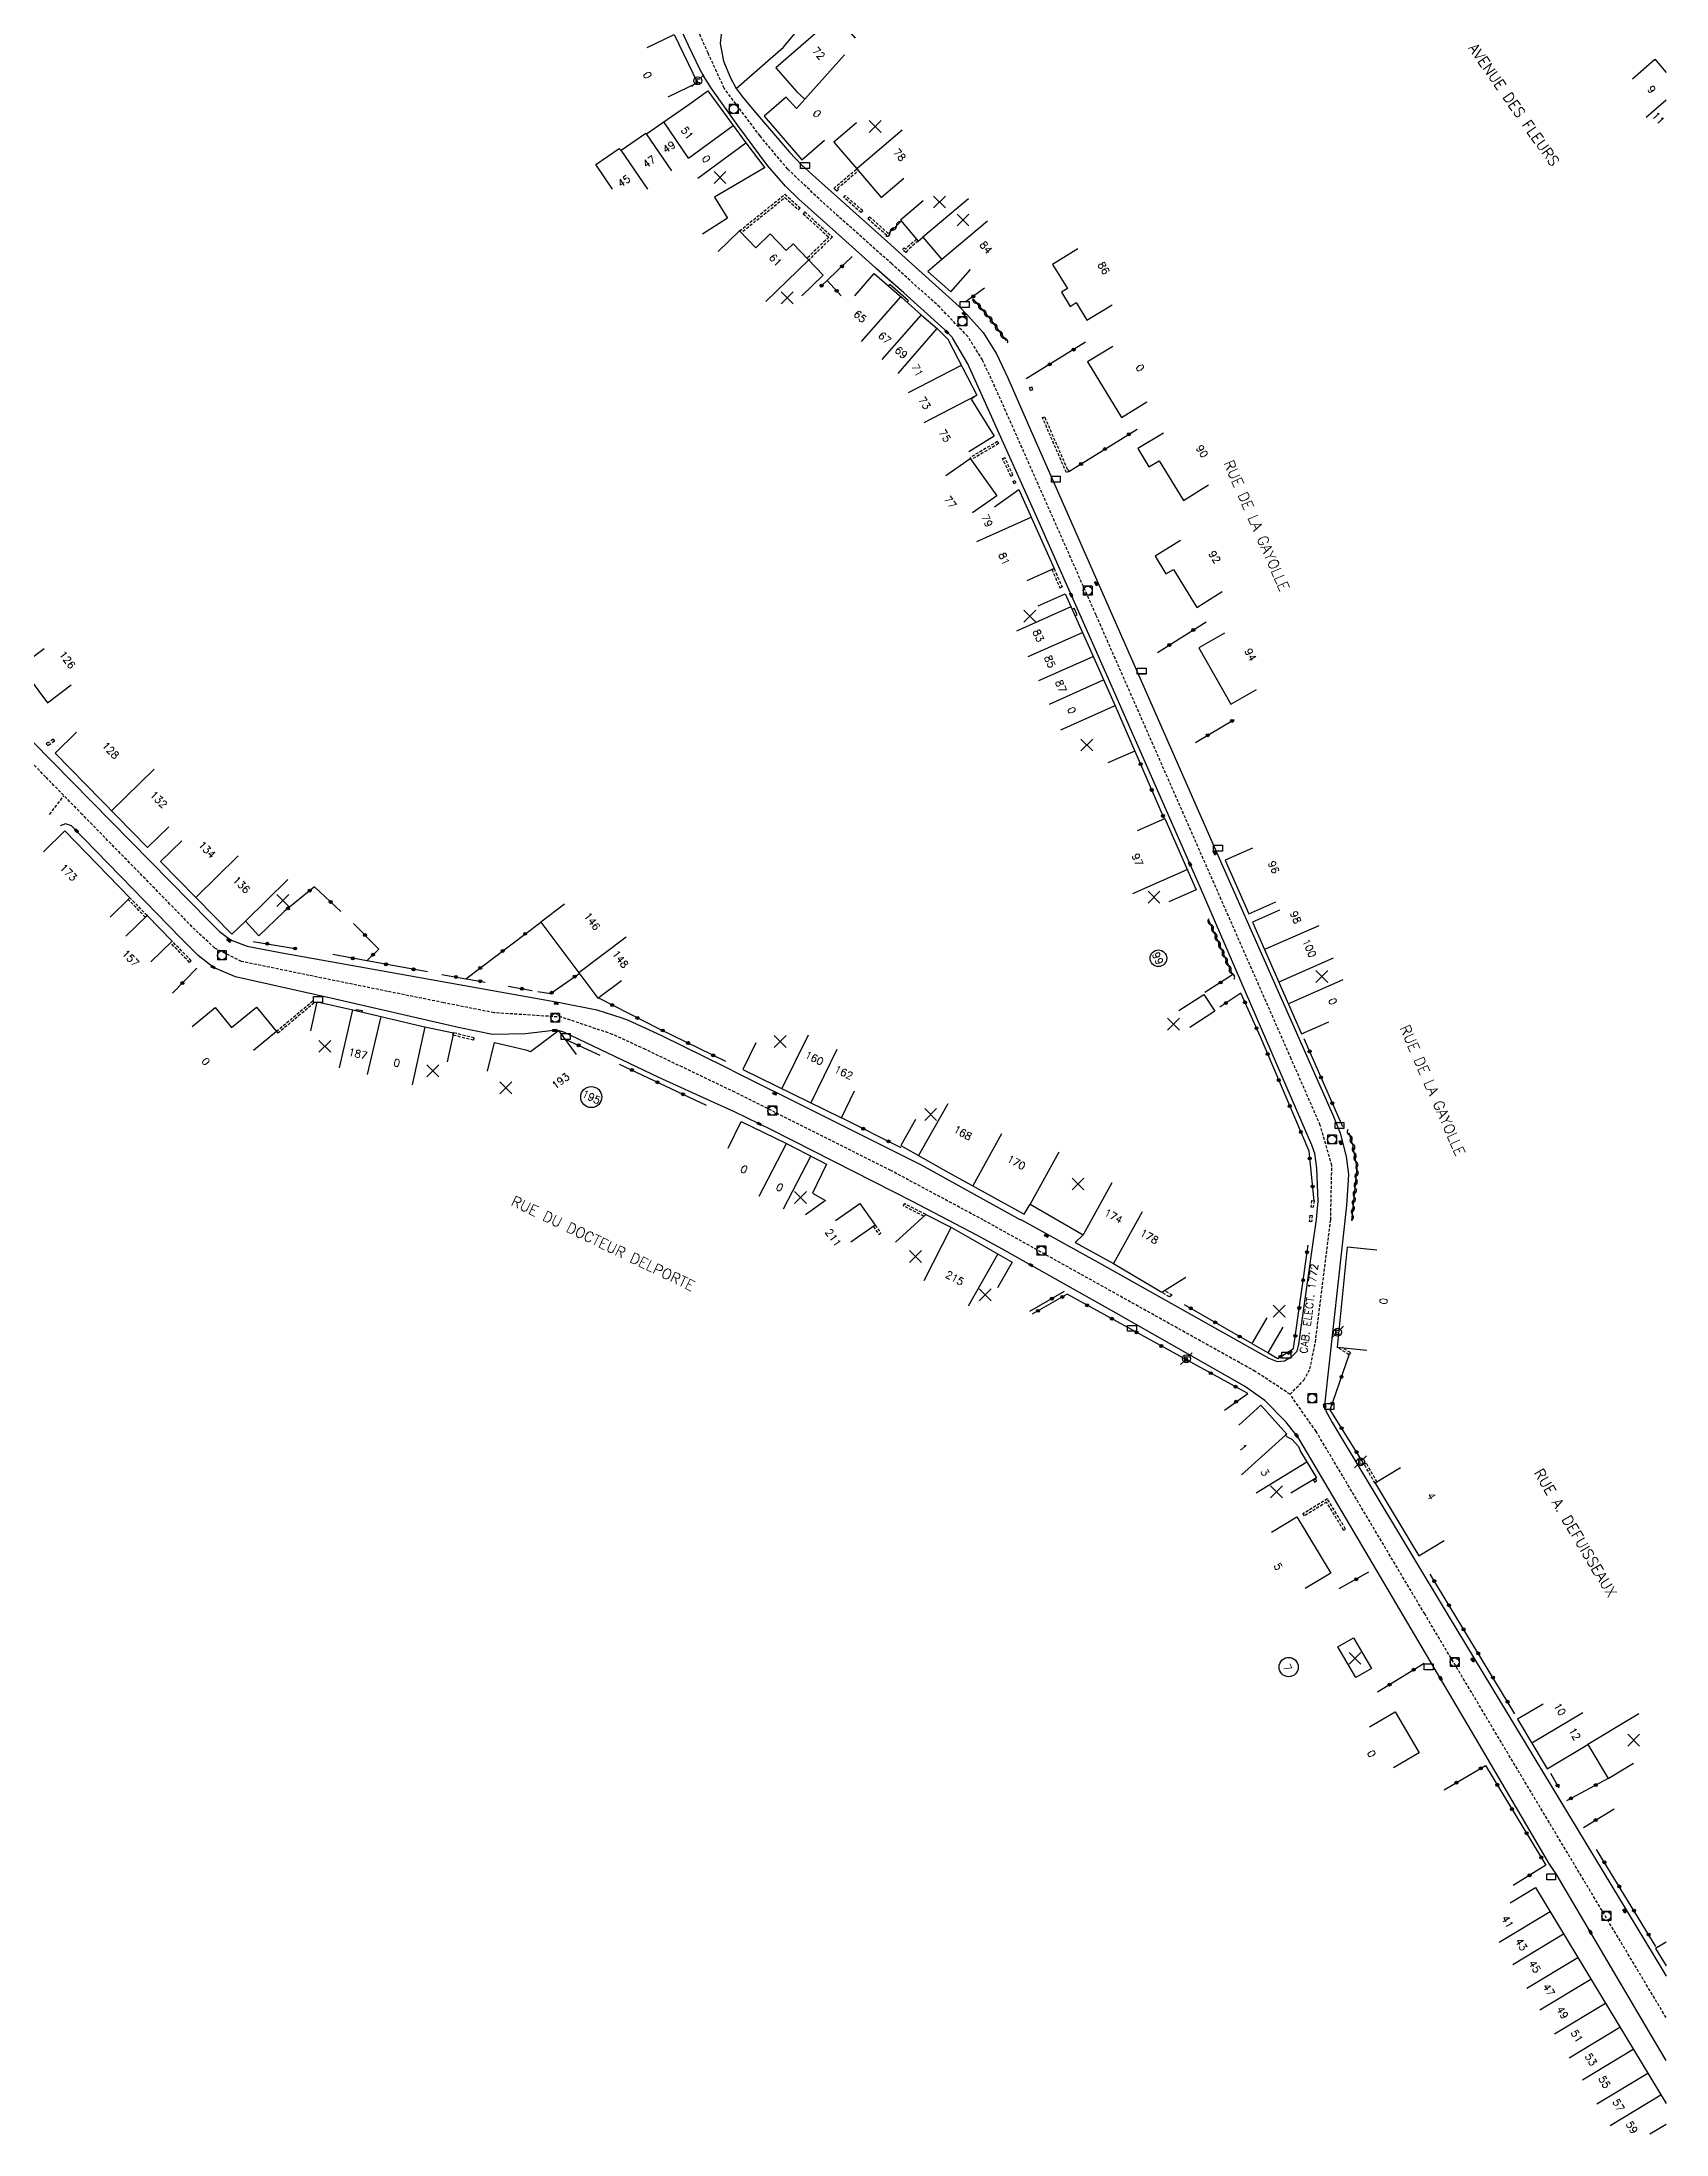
# Model space of a CAD drawing. Header units: millimetres. Extents: x 108000 to 119599, y 120002 to 124063.
# Drawn here: x 108726.7 to 109000, y 120003.1 to 120355.2 of the extents above; entities that cross this region are included whole.
import ezdxf
from ezdxf.enums import TextEntityAlignment as Align

# ---------------------------------------------------------------- set-up
doc = ezdxf.new("R2010")
doc.units = ezdxf.units.MM
doc.linetypes.add('DASHED', pattern=[0.75, 0.5, -0.25])
doc.layers.get('0').update_dxf_attribs({"linetype": 'CONTINUOUS'})
for name, color, linetype in [('W0001', 6, 'DASHED'), ('W0008', 7, 'CONTINUOUS'), ('W0100', 7, 'CONTINUOUS'), ('W0105', 7, 'CONTINUOUS'), ('W0112', 1, 'DASHED'), ('W0310', 3, 'CONTINUOUS'), ('W0322', 7, 'CONTINUOUS'), ('W0400', 7, 'CONTINUOUS'), ('W0420', 7, 'CONTINUOUS'), ('W0471', 7, 'CONTINUOUS'), ('W0984', 7, 'CONTINUOUS'), ('W0989', 7, 'CONTINUOUS'), ('W0991', 7, 'CONTINUOUS'), ('W1102', 7, 'CONTINUOUS'), ('W1471', 7, 'CONTINUOUS')]:
    doc.layers.add(name, color=color, linetype=linetype)
doc.styles.get("Standard").update_dxf_attribs({"font": 'romans.shx', "width": 0.85})

# ---------------------------------------------------------------- blocks, each defined once
blk = doc.blocks.new('T400')
for p, q in [((-0.15, 0.3), (0.15, 0.3)), ((-0.15, -0.25), (-0.15, 0.3)), ((-0.15, 0.15), (0.15, 0.15)), ((-0.15, 0), (0.15, 0)), ((0.15, 0.3), (0.15, -0.25)), ((-0.15, -0.15), (0.15, -0.15)), ((-0.15, -0.25), (-0.15, -0.3)), ((-0.15, -0.3), (0.15, -0.3)), ((0.15, -0.3), (0.15, -0.25))]:
    blk.add_line(p, q)
blk = doc.blocks.new('T1471')
at = {"color": 0, "linetype": 'Continuous', "flags": 128}
blk.add_lwpolyline([(-0.75, -0.5), (-0.75, 0.5), (0.75, 0.5), (0.75, -0.5), (-0.75, -0.5)], dxfattribs=at)
blk = doc.blocks.new('T420')
for p, q in [((0.75, 0.75), (-0.75, 0.75)), ((-0.75, 0.75), (-0.75, -0.75)), ((0.75, 0.75), (0.75, -0.75)), ((0.75, -0.75), (-0.75, -0.75))]:
    blk.add_line(p, q)
blk.add_ellipse((0, 0), major_axis=(-0.53, 0.53), ratio=1, start_param=3.926991, end_param=10.210176)
blk = doc.blocks.new('T471')
for p, q in [((-0.333334, 0.333334), (-0.333334, -0.333334)), ((-0.333334, 0.333334), (0.333334, 0.333334)), ((-0.333334, 0), (0, 0)), ((0.500001, 0.500001), (1.000002, 1.000002)), ((-0.500001, -0.500001), (-1.000002, -1.000002)), ((-0.333334, -0.333334), (0.333334, -0.333334))]:
    blk.add_line(p, q)
blk.add_ellipse((0, 0), major_axis=(0.471405, 0.471405), ratio=1, start_param=5.4977871438, end_param=11.780972451)
blk = doc.blocks.new('t322o')
at = {"color": 0, "linetype": 'Continuous'}
for radius in [0.25, 0.15]:
    blk.add_circle((0, 0), radius, dxfattribs=at)
blk = doc.blocks.new('t991o')
at = {"color": 0, "linetype": 'Continuous'}
for p, q in [((-1, 1), (1, -1)), ((-1, -1), (1, 1))]:
    blk.add_line(p, q, dxfattribs=at)
blk = doc.blocks.new('t310o')
at = {"color": 0, "linetype": 'Continuous'}
for centre, start, end in [((-0.5, 0.38), 216.8699, 323.1304), ((0.5, -0.37), 36.8699, 143.1303)]:
    blk.add_arc(centre, 0.625, start, end, dxfattribs=at)

msp = doc.modelspace()

# ---------------------------------------------------------------- linework, layer by layer
at = {"layer": 'W0001'}
msp.add_line((108727.98, 120225.2), (108730.4, 120228.37), dxfattribs=at)
for points in [[(108936.72, 120127.62), (108939.04, 120130.01), (108940.07, 120131.88), (108940.97, 120136.39), (108943.55, 120156.97), (108943.75, 120166.14), (108941.8, 120172.89), (108936.91, 120184.09), (108904.08, 120258.77), (108887.38, 120296.47), (108884.96, 120301.72), (108882.5, 120305.63), (108877.78, 120310.58), (108869.69, 120317.87), (108858, 120328.31), (108852.18, 120333.84), (108847.53, 120339.4), (108841.5, 120347.44), (108838.8, 120353.32), (108833.04, 120366.21), (108828.85, 120374.65), (108826.78, 120378.24)], [(109000, 120022.71), (108976.5, 120061.95), (108959.37, 120090.66), (108941.1, 120121.38), (108936.72, 120127.62), (108930.86, 120131.48), (108885.1, 120156.96), (108869.54, 120165.29), (108843.31, 120178.46), (108828.24, 120185.66), (108822.73, 120188.2), (108814.16, 120191.09), (108802.77, 120191.84), (108794.3, 120193.52), (108784.83, 120195.44), (108771.66, 120198.12), (108760.27, 120200.47), (108755.74, 120202.75), (108752.49, 120205.78), (108733.49, 120225.21), (108727.32, 120231.54), (108684.42, 120275.43)]]:
    msp.add_lwpolyline(points, dxfattribs=at)
at = {"layer": 'W0008'}
for points in [[(108843.53, 120347.4), (108851.48, 120354.37), (108853.39, 120356.67), (108854.43, 120360.46), (108853.35, 120364.47), (108850.87, 120367.59), (108845.8, 120363.45), (108845.17, 120364.24)], [(108721.87, 120240.79), (108754.83, 120207.23), (108756.57, 120205.51), (108758.14, 120204.35), (108758.69, 120204.01), (108761.25, 120203.03), (108766.81, 120201.96), (108813.82, 120193.59), (108820.06, 120192.32), (108824.26, 120191.01), (108825.34, 120190.58), (108830.93, 120188.03), (108841.54, 120182.79), (108844.19, 120181.43), (108854.78, 120176.19), (108874.63, 120166.27), (108891.38, 120156.98), (108891.41, 120157.04), (108905.01, 120149.5), (108933.12, 120133.71), (108934.57, 120133.12), (108935.79, 120133.24), (108937.04, 120133.96), (108937.89, 120134.9), (108938.2, 120136.06), (108940.43, 120152), (108941.17, 120157.05), (108941.43, 120160.12), (108941.22, 120165.66), (108940.87, 120168.14), (108940.4, 120169.58), (108921.63, 120212.84), (108906.38, 120247.52), (108893.8, 120275.86), (108882.51, 120301.07), (108879.93, 120305.45), (108879.87, 120305.52), (108878.55, 120306.83), (108871.7, 120312.99), (108867.08, 120317.1), (108869.71, 120314.77), (108860.26, 120323.19), (108854.04, 120328.77), (108851.82, 120330.98), (108848.76, 120334.44), (108843.77, 120341.14), (108839.35, 120347.4), (108837.99, 120349.53), (108837.45, 120350.56), (108835.5, 120354.64), (108830.54, 120365.37)], [(108841.17, 120357.98), (108840.82, 120354.96), (108841.39, 120352.02), (108842.55, 120349.18), (108843.52, 120347.39), (108844.75, 120345.74), (108847.08, 120342.96), (108852.47, 120336.67), (108854.59, 120334.49), (108856.87, 120332.41), (108869.49, 120321.16), (108871.4, 120319.41), (108881.06, 120310.7), (108882.46, 120309.27), (108885.05, 120306.31), (108887.34, 120302.73), (108889.21, 120298.69), (108892.69, 120290.74), (108910.64, 120250), (108925.17, 120216.93), (108943.84, 120174.79), (108944, 120174.38), (108945.12, 120171.58), (108946.16, 120167.67), (108946.56, 120164.59), (108946.21, 120159.4), (108942.58, 120126.28), (108942.52, 120125.8), (108942.76, 120124.83), (108943.82, 120122.89), (108963.3, 120090.4), (108999.44, 120030.63), (109000, 120029.7)], [(109000, 120015.52), (108996.43, 120021.56), (108981.48, 120046.93), (108980.36, 120048.55), (108968.55, 120068.76), (108947.49, 120104.4), (108938.17, 120120.21), (108937.71, 120120.86), (108936.07, 120122.93), (108932.48, 120126.56), (108929.03, 120129.01), (108907.47, 120141.26), (108888.23, 120152.13), (108884.02, 120154.4), (108873.2, 120160.08), (108863.35, 120165.05), (108849.45, 120172.12), (108843.23, 120175.16), (108839.23, 120176.97), (108830.5, 120180.96), (108814.5, 120188.58), (108813.55, 120188.87), (108812.8, 120188.86), (108808.07, 120188.31), (108802.53, 120188.15), (108797, 120189.31), (108776.01, 120194.12), (108759.29, 120197.9), (108755.86, 120199.32), (108755.32, 120199.62), (108752.96, 120201.5), (108750.15, 120204.33), (108731.68, 120223.3), (108730.65, 120223.61), (108729.75, 120223.28)]]:
    msp.add_lwpolyline(points, dxfattribs=at)
at = {"layer": 'W0100'}
msp.add_line((109000, 120004.75), (108997.27, 120003.1), dxfattribs=at)
for points in [[(108828.55, 120354.31), (108833.06, 120356.48), (108836.98, 120348.34), (108832.04, 120345.92)], [(108863.59, 120355.87), (108860.31, 120359.64), (108850.18, 120350.85), (108853.72, 120346.84), (108855.08, 120345.62), (108853.69, 120344), (108851.9, 120345.95), (108848.22, 120342.71), (108854.59, 120335.41), (108858.36, 120338.7)], [(108822.72, 120330.47), (108819.9, 120334.6), (108823.84, 120337.29), (108823.99, 120337.11), (108824.16, 120337.03), (108828.32, 120339.88), (108828.43, 120339.78), (108831.19, 120341.68), (108835.54, 120344.68), (108838.74, 120346.99), (108843.01, 120341.18), (108845.16, 120338.24), (108848.32, 120334.03), (108848.3, 120334.04), (108839.84, 120329.11), (108842.06, 120325.55), (108837.82, 120322.9)], [(108863.75, 120341.63), (108859.95, 120338.38), (108863.82, 120333.85), (108867.91, 120329.05), (108871.72, 120332.29)], [(108875, 120328.46), (108871.17, 120325.25), (108874.13, 120321.72), (108874.95, 120322.4), (108878.1, 120318.63), (108875.75, 120316.61), (108879.62, 120313.19), (108882.93, 120316.94)], [(108840.49, 120319.95), (108844.09, 120323.42), (108846.82, 120320.59), (108849.24, 120322.93), (108851.95, 120320.13), (108853.08, 120321.23), (108858.15, 120315.98), (108854.55, 120312.51)], [(108901.03, 120320.4), (108896.77, 120317.79), (108899.26, 120313.72), (108898.23, 120313.09), (108899.69, 120310.72), (108900.71, 120311.35), (108902.52, 120308.39), (108906.79, 120311)], [(108863.46, 120312.48), (108866.76, 120316.24), (108871.37, 120312.2), (108874.7, 120309.27), (108877.34, 120306.99), (108879.29, 120305.03), (108879.27, 120305), (108884.02, 120295.77), (108883.05, 120295.12), (108886.92, 120288.86), (108882.67, 120286.23)], [(108906.91, 120303.99), (108902.65, 120301.37), (108908.38, 120292.03), (108912.64, 120294.64)], [(108915.4, 120289.38), (108911.11, 120286.8), (108912.98, 120283.7), (108914.68, 120284.72), (108918.79, 120278.06), (108923.02, 120280.71)], [(108878.82, 120282.26), (108882.9, 120285.14), (108887.35, 120278.83), (108883.27, 120275.95)], [(108886.98, 120277), (108891.07, 120279.88), (108897, 120266.6), (108892.43, 120264.56)], [(108918.27, 120271.3), (108914.01, 120268.68), (108915.84, 120265.7), (108917.08, 120266.46), (108921.02, 120260.07), (108925.27, 120262.71)], [(108894.33, 120260.31), (108898.9, 120262.34), (108903.69, 120251.58), (108907.29, 120243.52), (108910.62, 120235.86), (108906.03, 120233.88)], [(108925.7, 120255.74), (108921.36, 120253.26), (108926.75, 120243.8), (108931.09, 120246.27)], [(108727.06, 120253.1), (108723.07, 120250.09), (108727.65, 120244.02), (108731.64, 120247.03)], [(108732.49, 120239.04), (108728.91, 120235.54), (108744.46, 120219.63), (108748.03, 120223.12)], [(108726.95, 120218.94), (108730.53, 120222.43), (108741.51, 120211.19), (108738.16, 120207.93)], [(108911.06, 120222.49), (108915.64, 120224.51), (108920.92, 120212.54), (108916.34, 120210.52)], [(108750.21, 120220.77), (108746.65, 120217.27), (108758.66, 120205.05), (108758.66, 120205.05), (108760.95, 120207.24), (108763.19, 120204.78), (108767.43, 120208.87)], [(108930.37, 120219.52), (108925.79, 120217.51), (108929.76, 120208.51), (108934.33, 120210.53)], [(108814.63, 120210.09), (108810.63, 120207.1), (108820.24, 120194.28), (108824.24, 120197.28)], [(108934.96, 120209.08), (108930.39, 120207.06), (108938.65, 120188.29), (108943.23, 120190.3)], [(108740.81, 120204.71), (108744.38, 120208.2), (108748.6, 120203.89), (108745.02, 120200.4)], [(108918.01, 120192.2), (108922.2, 120194.93), (108924.06, 120192.08), (108919.87, 120189.35)], [(108751.98, 120189.55), (108755.83, 120192.73), (108758.62, 120189.36), (108762.78, 120192.8), (108766.17, 120188.68), (108762.3, 120185.51)], [(108771.93, 120188.77), (108773.03, 120193.65), (108779, 120192.31), (108790.87, 120189.55), (108795.95, 120188.46), (108794.9, 120183.57)], [(108801.69, 120181.99), (108802.86, 120186.85), (108804.32, 120186.5), (108808.12, 120185.59), (108808.9, 120185.32), (108813.62, 120188.84), (108816.61, 120184.83)], [(108846.85, 120186.77), (108844.66, 120182.28), (108861.21, 120174.18), (108863.4, 120178.67)], [(108842.19, 120169.04), (108844.37, 120173.54), (108852, 120169.83), (108858.74, 120166.34), (108856.33, 120161.5), (108858.57, 120160.26), (108855.18, 120157.83)], [(108873.69, 120173.86), (108871.22, 120169.51), (108878.71, 120165.25), (108891.95, 120157.93), (108892.97, 120159.61), (108901.88, 120154.45), (108900.56, 120153.18), (108906.98, 120149.61), (108915.13, 120144.81), (108919.17, 120147.35)], [(108860.25, 120156.88), (108864.35, 120159.75), (108866.92, 120156.09), (108862.83, 120153.22)], [(108870.33, 120153.24), (108875.41, 120157.88), (108875.41, 120157.87), (108879.72, 120155.67), (108889.93, 120149.87), (108887.47, 120145.52)], [(108951.3, 120151.87), (108946.33, 120152.37), (108944.63, 120135.55), (108949.61, 120135.05)], [(108932.78, 120140.5), (108930.29, 120136.16), (108933.04, 120134.59), (108935.53, 120138.92)], [(108936.41, 120134.32), (108936.27, 120134.58), (108936.9, 120134.99), (108937.03, 120134.73), (108936.41, 120134.32)], [(108928.1, 120122.44), (108931.82, 120125.78), (108936.18, 120120.93), (108935.96, 120120.73), (108936.25, 120120.47), (108937.01, 120120.08), (108938.13, 120118.81), (108938.49, 120117.99), (108941.15, 120113.59), (108936.87, 120111.01)], [(108955.3, 120115.23), (108951.01, 120112.65), (108958.36, 120100.44), (108962.65, 120103.02)], [(108933.57, 120104.44), (108937.86, 120107.01), (108943.55, 120097.5), (108939.26, 120094.93)], [(108947.79, 120079.97), (108944.77, 120085.13), (108947.39, 120086.64), (108950.41, 120081.48), (108947.79, 120079.97)], [(108979.28, 120075.49), (108974.99, 120072.93), (108979.98, 120064.58), (108986.83, 120068.68), (108990.24, 120062.97), (108994.53, 120065.54)], [(108950.09, 120071.63), (108954.4, 120074.17), (108958.46, 120067.27), (108954.15, 120064.74)], [(108973.74, 120042.04), (108978.01, 120044.63), (109000, 120008.25)], [(109000, 120035.42), (108998.23, 120034.34), (109000, 120031.43)]]:
    msp.add_lwpolyline(points, dxfattribs=at)
at = {"layer": 'W0100', "flags": 128}
msp.add_lwpolyline([(108994.32, 120349.03), (108998.09, 120352.31), (109000, 120350.11)], dxfattribs=at)
at = {"layer": 'W0105'}
for p, q in [((108869.15, 120314.14), (108869.38, 120314.41)), ((108872.26, 120311.41), (108872.5, 120311.68)), ((108900.04, 120259.78), (108900.41, 120259.93)), ((108900.53, 120258.68), (108900.88, 120258.83)), ((108779.54, 120192.19), (108779.58, 120192.41)), ((108780.6, 120191.94), (108780.65, 120192.19))]:
    msp.add_line(p, q, dxfattribs=at)
for points in [[(108872.5, 120311.68), (108869.38, 120314.41)], [(108900.88, 120258.83), (108900.41, 120259.93)], [(108779.58, 120192.41), (108780.65, 120192.19)]]:
    msp.add_lwpolyline(points, dxfattribs=at)
at = {"layer": 'W0112'}
for p, q in [((108860.45, 120330.11), (108860.72, 120330.41)), ((108861.58, 120329.11), (108861.84, 120329.41)), ((108854.01, 120327), (108854.27, 120327.3)), ((108855.05, 120326.62), (108854.79, 120326.32)), ((108864.53, 120326.5), (108864.8, 120326.8)), ((108865.66, 120325.52), (108865.93, 120325.82)), ((108869.37, 120322.77), (108869.1, 120322.47)), ((108871.49, 120320.29), (108871.76, 120320.59)), ((108892.87, 120297.02), (108893.24, 120297.17)), ((108893.06, 120296.57), (108893.42, 120296.73)), ((108895.06, 120292), (108895.43, 120292.16)), ((108887.48, 120287.98), (108887.68, 120287.63)), ((108882.87, 120285.28), (108883.08, 120284.93)), ((108888.34, 120285.13), (108888.71, 120285.3)), ((108889.72, 120282.12), (108890.08, 120282.29)), ((108899.33, 120283.3), (108899.5, 120282.94)), ((108890.07, 120281.25), (108890.43, 120281.42)), ((108890.24, 120280.9), (108890.6, 120281.07)), ((108896.63, 120266.44), (108897, 120266.6)), ((108897.99, 120263.35), (108898.35, 120263.51)), ((108727.4, 120237.12), (108727.69, 120237.4)), ((108728.59, 120237.88), (108728.82, 120237.56)), ((108741.22, 120210.91), (108741.51, 120211.19)), ((108744.09, 120207.93), (108744.38, 120208.2)), ((108748.31, 120203.61), (108748.6, 120203.89)), ((108751.52, 120200.32), (108751.81, 120200.6)), ((108772.52, 120193.51), (108766.41, 120188.4)), ((108766.17, 120188.68), (108766.41, 120188.4)), ((108795.85, 120188.07), (108795.95, 120188.46)), ((108799.34, 120187.22), (108799.43, 120187.61)), ((108871.65, 120159.36), (108871.84, 120159.71)), ((108875.09, 120157.58), (108871.65, 120159.36)), ((108940.22, 120159.18), (108940.62, 120159.13)), ((108940.35, 120160.26), (108940.75, 120160.21)), ((108866.59, 120155.87), (108867.51, 120154.54)), ((108866.92, 120156.09), (108867.84, 120154.77)), ((108940.32, 120156.67), (108939.92, 120156.72)), ((108940.05, 120157.79), (108940.45, 120157.74)), ((108867.51, 120154.54), (108867.84, 120154.77)), ((108916.89, 120144.28), (108915.61, 120145.07)), ((108946.87, 120134.63), (108945.53, 120135.46)), ((108946.87, 120134.63), (108946.65, 120134.29)), ((108940.64, 120113.19), (108940.99, 120113.39)), ((108949.18, 120115.89), (108949.52, 120116.09)), ((108951.35, 120112.86), (108949.52, 120116.09)), ((108940.84, 120112.85), (108941.18, 120113.05)), ((108938.87, 120107.48), (108939.08, 120107.14)), ((108945.72, 120104.74), (108946.06, 120104.95))]:
    msp.add_line(p, q, dxfattribs=at)
for points in [[(108860.45, 120330.11), (108859.93, 120330.58), (108863.81, 120333.87)], [(108860.72, 120330.41), (108860.54, 120330.57), (108864.07, 120333.57)], [(108844.09, 120323.43), (108851.72, 120329.59), (108854.27, 120327.3)], [(108844.65, 120323.37), (108851.71, 120329.06), (108854.01, 120327)], [(108864.53, 120326.5), (108861.58, 120329.11)], [(108864.8, 120326.8), (108861.84, 120329.41)], [(108854.79, 120326.32), (108859.11, 120322.4), (108855.43, 120318.8)], [(108855.05, 120326.62), (108859.7, 120322.41), (108855.71, 120318.51)], [(108865.66, 120325.52), (108869.1, 120322.47)], [(108865.93, 120325.82), (108869.37, 120322.77)], [(108874.13, 120321.72), (108872.27, 120320.1), (108872.04, 120319.8), (108871.49, 120320.29)], [(108873.87, 120322.02), (108871.99, 120320.38), (108871.76, 120320.59)], [(108893.06, 120296.57), (108892.87, 120297.02)], [(108893.42, 120296.73), (108893.24, 120297.17)], [(108899.5, 120282.94), (108899.07, 120282.74), (108895.06, 120292)], [(108899.33, 120283.3), (108899.28, 120283.28), (108895.43, 120292.16)], [(108887.48, 120287.98), (108882.87, 120285.28)], [(108887.68, 120287.63), (108883.08, 120284.93)], [(108889.72, 120282.12), (108888.34, 120285.13)], [(108890.08, 120282.29), (108888.71, 120285.3)], [(108890.07, 120281.25), (108890.24, 120280.9)], [(108890.43, 120281.42), (108890.6, 120281.07)], [(108896.63, 120266.44), (108897.99, 120263.35)], [(108897, 120266.6), (108898.35, 120263.51)], [(108728.82, 120237.56), (108727.75, 120236.76), (108727.4, 120237.12)], [(108728.59, 120237.88), (108727.79, 120237.29), (108727.69, 120237.4)], [(108744.09, 120207.93), (108741.22, 120210.91)], [(108744.38, 120208.2), (108741.51, 120211.19)], [(108751.52, 120200.32), (108748.31, 120203.61)], [(108751.81, 120200.6), (108748.6, 120203.89)], [(108772.52, 120193.51), (108772.28, 120193.79), (108766.17, 120188.68)], [(108799.34, 120187.22), (108795.85, 120188.07)], [(108799.43, 120187.61), (108795.95, 120188.46)], [(108875.41, 120157.87), (108871.84, 120159.71)], [(108940.35, 120160.26), (108940.22, 120159.18)], [(108940.75, 120160.21), (108940.62, 120159.13)], [(108940.05, 120157.79), (108939.92, 120156.72)], [(108940.45, 120157.74), (108940.32, 120156.67)], [(108916.89, 120144.28), (108916.42, 120144.01), (108915.14, 120144.8)], [(108946.65, 120134.29), (108944.63, 120135.55)], [(108940.64, 120113.19), (108940.84, 120112.85)], [(108940.99, 120113.39), (108941.18, 120113.05)], [(108951.01, 120112.65), (108949.18, 120115.89)], [(108946.06, 120104.95), (108942.99, 120110.03), (108938.87, 120107.48)], [(108945.72, 120104.74), (108942.86, 120109.48), (108939.08, 120107.14)]]:
    msp.add_lwpolyline(points, dxfattribs=at)
at = {"layer": 'W0310'}
for p, q in [((108871.19, 120324.96), (108869.14, 120322.97)), ((108922.96, 120207.61), (108927.01, 120198.23))]:
    msp.add_line(p, q, dxfattribs=at)
for points in [[(108883.32, 120312.02), (108886.21, 120308.68), (108888.92, 120304.94)], [(108947.09, 120156.9), (108948.02, 120165.62), (108947.28, 120169.6), (108946.65, 120171.56)]]:
    msp.add_lwpolyline(points, dxfattribs=at)
at = {"layer": 'W0322'}
for p, q in [((108863.06, 120319.1), (108857.74, 120314.08)), ((108858.81, 120315.07), (108861.19, 120312.52)), ((108885.32, 120313.81), (108882.02, 120311.41)), ((108902.32, 120304.7), (108892.33, 120298.52)), ((108899.5, 120282.94), (108911, 120290.07)), ((108914.4, 120252.47), (108922.62, 120257.62)), ((108920.82, 120237.33), (108927.33, 120241.18)), ((108910.62, 120235.86), (108915.55, 120224.49)), ((108762.25, 120203.84), (108769.33, 120202.64)), ((108781.34, 120200.57), (108775.64, 120201.62)), ((108748.67, 120195.13), (108752.78, 120199.35)), ((108927.01, 120198.23), (108922.4, 120195.23)), ((108798.11, 120197.54), (108801.26, 120197)), ((108805.16, 120196.31), (108809.17, 120195.58)), ((108814.84, 120187.35), (108820.6, 120184.72)), ((108939.06, 120187.49), (108945.52, 120172.71)), ((108823.83, 120183.2), (108838.48, 120176.26)), ((108871.27, 120169.11), (108861.21, 120174.18)), ((108898.7, 120144.9), (108892.9, 120141.57)), ((108930.29, 120136.16), (108918.96, 120142.7)), ((108949.92, 120097.66), (108944.95, 120094.86)), ((108974.54, 120073.85), (108960.27, 120097.37)), ((108951.44, 120077.53), (108959.29, 120082.36)), ((108980.54, 120063.84), (108981.96, 120061.37)), ((108990.24, 120062.97), (108983.23, 120059.21)), ((108986.09, 120054.74), (108991.26, 120057.84)), ((108998.29, 120034.66), (108988.3, 120051.02))]:
    msp.add_line(p, q, dxfattribs=at)
for points in [[(108776.99, 120208.86), (108772.56, 120213.05), (108767.43, 120208.87)], [(108791.58, 120198.72), (108781.34, 120200.57), (108783.41, 120202.55), (108779.1, 120206.85)], [(108794, 120198.3), (108798.03, 120197.55), (108810.63, 120207.1)], [(108810.16, 120195.41), (108812.27, 120195.07), (108817.02, 120198.38)], [(108841.8, 120183.61), (108830.64, 120189.09), (108820.39, 120194.27)], [(108940.75, 120160.21), (108939.91, 120168.53), (108931.72, 120187.77), (108928.45, 120195.14), (108924.89, 120192.78)], [(108933.04, 120134.59), (108934.64, 120133.66), (108937.3, 120135.34), (108939.74, 120152.7)], [(108925.71, 120124.97), (108929.59, 120127.77), (108899.2, 120144.46), (108893.32, 120141.12)], [(108949.18, 120115.89), (108943.46, 120125), (108946.65, 120134.29)], [(108962.67, 120061.04), (108969.62, 120065.13), (108979.76, 120048.38), (108974.24, 120044.94)]]:
    msp.add_lwpolyline(points, dxfattribs=at)
at = {"layer": 'W1102'}
for p, q in [((108861.74, 120353.08), (108855.08, 120345.62)), ((109000, 120345.45), (108996.62, 120342.5)), ((108832.7, 120333.53), (108828.43, 120339.78)), ((108835.52, 120335.69), (108831.32, 120341.77)), ((108835.52, 120335.69), (108843.01, 120341.18)), ((108871.42, 120340.36), (108863.82, 120333.85)), ((108828.67, 120330.46), (108824.16, 120337.03)), ((108837.09, 120332.33), (108845.16, 120338.24)), ((108882.62, 120328.82), (108874.95, 120322.4)), ((108885.78, 120325.04), (108878.1, 120318.63)), ((108848.51, 120311.56), (108855.71, 120318.51)), ((108864.62, 120304.82), (108871.21, 120312.33)), ((108868.08, 120301.77), (108874.68, 120309.28)), ((108870.78, 120299.44), (108877.32, 120307.01)), ((108872.53, 120296.24), (108881.43, 120300.81)), ((108875.13, 120291.19), (108884.02, 120295.77)), ((108884.01, 120271.16), (108893.14, 120275.23)), ((108890.72, 120256.13), (108899.86, 120260.19)), ((108892.65, 120251.79), (108901.79, 120255.85)), ((108894.45, 120247.74), (108903.58, 120251.81)), ((108896.21, 120243.79), (108905.34, 120247.88)), ((108898.16, 120239.44), (108907.29, 120243.53)), ((108745.56, 120232.81), (108738.4, 120225.83)), ((108759.71, 120218.24), (108752.58, 120211.24)), ((108910.27, 120211.91), (108919.42, 120215.95)), ((108768.08, 120214.24), (108760.95, 120207.24)), ((108941.57, 120206.49), (108932.41, 120202.46)), ((108825.02, 120204.56), (108817.02, 120198.57)), ((108943.97, 120201.03), (108934.82, 120197)), ((108945.58, 120197.37), (108936.43, 120193.34)), ((108776.75, 120182.57), (108779.01, 120192.31)), ((108781.49, 120181.47), (108783.75, 120191.21)), ((108789.06, 120179.71), (108791.17, 120189.49)), ((108855.61, 120188.05), (108851.22, 120179.07)), ((108860.45, 120185.68), (108856.06, 120176.7)), ((108879.14, 120176.51), (108874.19, 120167.82)), ((108847.41, 120160.95), (108852.01, 120169.83)), ((108888.17, 120171.45), (108883.33, 120162.69)), ((108851.5, 120158.83), (108856.1, 120167.71)), ((108897.81, 120168.36), (108892.97, 120159.61)), ((108906.72, 120163.2), (108901.88, 120154.45)), ((108875.15, 120146.77), (108879.7, 120155.68)), ((108911.83, 120158.35), (108906.98, 120149.61)), ((108882.61, 120142.53), (108887.55, 120151.22)), ((108928.53, 120114.04), (108935.96, 120120.73)), ((108931, 120111.06), (108939.56, 120116.23)), ((108985.98, 120074.02), (108977.4, 120068.89)), ((108995.41, 120073.82), (108986.83, 120068.68)), ((108971.9, 120035.41), (108980.46, 120040.58)), ((108974.18, 120031.64), (108982.74, 120036.81)), ((108976.57, 120027.68), (108985.13, 120032.85)), ((108978.77, 120024.04), (108987.33, 120029.21)), ((108981.23, 120019.98), (108989.78, 120025.15)), ((108983.67, 120015.93), (108992.23, 120021.1)), ((108985.91, 120012.23), (108994.47, 120017.4)), ((108988.34, 120008.21), (108996.9, 120013.38)), ((108990.56, 120004.54), (108999.12, 120009.71))]:
    msp.add_line(p, q, dxfattribs=at)
for centre, radius in [((108914.56, 120201), 1.4), ((108819.13, 120177.65), 1.77), ((108936.48, 120081.71), 1.62)]:
    msp.add_circle(centre, radius, dxfattribs=at)

# ---------------------------------------------------------------- block references
at = {"layer": 'W0310'}
for p, rotation in [((108870.47, 120324.27), 224.2221318962099), ((108869.4, 120323.22), 224.2221318962099), ((108883.97, 120311.26), 310.8320546281316), ((108884.95, 120310.13), 310.8320546281316), ((108885.93, 120308.99), 310.8320546281316), ((108886.84, 120307.8), 305.9661913835041), ((108887.72, 120306.59), 305.9661913835041), ((108888.6, 120305.37), 305.9661913835041), ((108923.36, 120206.7), 293.3332582908304), ((108923.95, 120205.32), 293.3332582908304), ((108924.54, 120203.94), 293.3332582908304), ((108925.14, 120202.56), 293.3332582908304), ((108925.73, 120201.19), 293.3332582908304), ((108926.33, 120199.81), 293.3332582908304), ((108926.92, 120198.43), 293.3332582908304), ((108946.77, 120171.21), 107.6937273204716), ((108947.22, 120169.78), 107.6937273204716), ((108947.52, 120168.31), 100.5969882920825), ((108947.8, 120166.83), 100.5969882920825), ((108948, 120165.35), 83.89142229214096), ((108947.68, 120162.37), 83.89142229214096), ((108947.84, 120163.86), 83.89142229214096), ((108947.36, 120159.39), 83.89142229214096), ((108947.52, 120160.88), 83.89142229214096), ((108947.2, 120157.9), 83.89142229214096)]:
    msp.add_blockref('t310o', p, dxfattribs=dict(at, rotation=rotation))
at = {"layer": 'W0322'}
for p, rotation in [((108861.33, 120317.47), 223.3282388246446), ((108857.88, 120314.21), 223.3282388246446), ((108860.43, 120313.34), 313.0602137621869), ((108883.4, 120312.41), 216.0139561255337), ((108900.3, 120303.45), 211.7372483690476), ((108896.26, 120300.95), 211.7372483690476), ((108909.59, 120289.2), 31.81920764880086), ((108905.55, 120286.7), 31.81920764880086), ((108901.52, 120284.19), 31.81920764880086), ((108916.41, 120253.73), 32.07424805658631), ((108920.44, 120256.25), 32.07424805658631), ((108926.96, 120240.96), 30.59728956771593), ((108922.87, 120238.54), 30.59728956771593), ((108911.56, 120233.68), 293.4538427352148), ((108913.45, 120229.33), 293.4538427352148), ((108915.34, 120224.97), 293.4538427352148), ((108771.76, 120212.4), 219.2058325082819), ((108768.08, 120209.4), 219.2058325082819), ((108775.26, 120210.49), 136.5488916720036), ((108781.04, 120204.92), 135.0998009104701), ((108808.01, 120205.12), 37.14321312551147), ((108764.6, 120203.45), 350.374904135243), ((108769.28, 120202.65), 350.374904135243), ((108779, 120201), 169.6209133672031), ((108782.4, 120201.59), 43.64284879687319), ((108804.23, 120202.25), 37.14321312551147), ((108784.57, 120199.99), 169.7537868315895), ((108789.24, 120199.14), 169.7537868315895), ((108796.34, 120197.87), 349.4353484402479), ((108800.44, 120199.38), 37.14321312551147), ((108816.36, 120197.92), 34.8622084458494), ((108750.33, 120196.83), 45.8048464394412), ((108800.45, 120197.14), 350.3137600353242), ((108807.5, 120195.88), 349.678687547167), ((108812.46, 120195.2), 34.8622084458494), ((108925.02, 120196.93), 213.1237498587937), ((108822.66, 120193.12), 153.2140895707234), ((108826.9, 120190.98), 153.2140895707234), ((108925.91, 120193.46), 213.5300087763732), ((108929.14, 120193.58), 113.9226397444635), ((108831.15, 120188.85), 153.8223805110564), ((108931.07, 120189.24), 113.9226397444635), ((108817, 120186.36), 335.4467222777598), ((108835.41, 120186.75), 153.8223805110564), ((108839.67, 120184.65), 153.8223805110564), ((108932.95, 120184.88), 113.0621709141835), ((108940.01, 120185.32), 293.6054689393008), ((108825.97, 120182.18), 334.6900430447211), ((108830.27, 120180.15), 334.6900430447211), ((108934.81, 120180.51), 113.0621709141835), ((108941.91, 120180.96), 293.6054689393008), ((108834.56, 120178.12), 334.6900430447211), ((108943.81, 120176.61), 293.6054689393008), ((108936.67, 120176.14), 113.0621709141835), ((108864.91, 120172.32), 153.2735103382155), ((108869.15, 120170.18), 153.2735103382155), ((108938.53, 120171.76), 113.0621709141835), ((108940.03, 120167.3), 95.78293665724998), ((108940.51, 120162.58), 95.78293665724998), ((108939.58, 120151.56), 82.02508919115706), ((108938.92, 120146.85), 82.02508919115706), ((108894.28, 120141.67), 209.6208155138573), ((108896.64, 120143.72), 209.8746390627763), ((108898.41, 120144.02), 209.6208155138573), ((108902.56, 120142.61), 151.2217482940436), ((108920.01, 120142.1), 150.0061922121417), ((108938.26, 120142.15), 82.02508919115706), ((108906.73, 120140.33), 151.2217482940436), ((108910.89, 120138.04), 151.2217482940436), ((108924.12, 120139.72), 150.0061922121417), ((108915.05, 120135.75), 151.2217482940436), ((108928.23, 120137.35), 150.0061922121417), ((108937.6, 120137.45), 82.02508919115706), ((108919.22, 120133.47), 151.2217482940436), ((108923.38, 120131.18), 151.2217482940436), ((108935.09, 120133.94), 32.14605421812277), ((108945.37, 120130.55), 71.00625319557402), ((108927.54, 120128.89), 151.2217482940436), ((108927.64, 120126.36), 35.81889555185013), ((108943.82, 120126.06), 71.00625319557402), ((108945.39, 120121.92), 122.1284350483443), ((108947.91, 120117.9), 122.1284350483443), ((108947.85, 120096.5), 209.4113685190132), ((108960.99, 120096.19), 121.2319823584409), ((108963.46, 120092.12), 121.2319823584409), ((108965.92, 120088.06), 121.2319823584409), ((108957.51, 120081.26), 31.6123264504102), ((108968.38, 120084), 121.2319823584409), ((108953.46, 120078.77), 31.6123264504102), ((108970.85, 120079.94), 121.2319823584409), ((108973.31, 120075.88), 121.2319823584409), ((108968.81, 120064.66), 30.50412551612694), ((108964.72, 120062.25), 30.50412551612694), ((108971.6, 120061.87), 301.2039796000161), ((108981.73, 120061.78), 299.9295079408427), ((108988.15, 120061.85), 208.2431477515693), ((108974.06, 120057.81), 301.2039796000161), ((108983.96, 120059.6), 208.2431477515693), ((108976.52, 120053.74), 301.2039796000161), ((108988.13, 120055.96), 30.97835287692399), ((108978.98, 120049.68), 301.2039796000161), ((108977.02, 120046.67), 211.9522426203933), ((108989.62, 120048.85), 121.3950625388413), ((108992.1, 120044.8), 121.3950625388413), ((108994.57, 120040.74), 121.3950625388413), ((108997.05, 120036.69), 121.3950625388413)]:
    msp.add_blockref('t322o', p, dxfattribs=dict(at, rotation=rotation))
at = {"layer": 'W0400'}
for p, rotation in [((108881.85, 120309.45), 43.54357903217657), ((108878.97, 120306.42), 45.78050909542629), ((108899.89, 120262.18), 24.61393382185297), ((108904.1, 120264.09), 25.89696998155758), ((108732.51, 120222.45), 44.24628322077844), ((108924.05, 120218.74), 24.29393657610946), ((108919.88, 120216.83), 23.67571353040191), ((108758.13, 120204), 57.95536244019871), ((108755.51, 120199.52), 60.8656313932517), ((108813.26, 120193.39), 80.68702982256791), ((108812.98, 120188.86), 90), ((108850.01, 120178.21), 63.83371553991974), ((108847.4, 120173.14), 62.7012384768803), ((108945.23, 120169.98), 16.62505729964674), ((108895.72, 120154.3), 60.91328799175846), ((108893.11, 120149.38), 60.59554936146546), ((108942.54, 120125.69), 194.4207509790759), ((108937.82, 120120.69), 35.66865589896339), ((108967.44, 120082.95), 32.39787338412511), ((108962.03, 120079.82), 30.96375653207353), ((108993, 120040.68), 31.5111057369733), ((108987.26, 120037.12), 30.49323578784814)]:
    msp.add_blockref('T400', p, dxfattribs=dict(at, rotation=rotation))
at = {"layer": 'W0420'}
for p in [(108843.09, 120343.94), (108881.57, 120308.21), (108902.68, 120262.89), (108756.97, 120201.49), (108813.06, 120190.98), (108849.61, 120175.35), (108943.77, 120170.5), (108894.88, 120151.81), (108940.43, 120126.93), (108964.4, 120082.54), (108989.95, 120039.81)]:
    msp.add_blockref('T420', p, dxfattribs=at)
at = {"layer": 'W0471'}
for p in [(108837.05, 120348.71), (108944.7, 120138.07), (108919.27, 120133.61), (108948.57, 120116.26)]:
    msp.add_blockref('T471', p, dxfattribs=at)
at = {"layer": 'W0991', "rotation": 90}
for p in [(108866.92, 120341.01), (108840.79, 120332.4), (108877.74, 120328.3), (108881.69, 120325.26), (108852.09, 120312.18), (108892.92, 120258.57), (108902.53, 120236.91), (108913.82, 120211.28), (108767.24, 120210.73), (108942.05, 120197.95), (108917.11, 120189.92), (108774.3, 120186.19), (108850.9, 120187.01), (108792.46, 120182.05), (108804.77, 120179.19), (108876.24, 120174.71), (108901.04, 120163.02), (108854.32, 120160.73), (108873.69, 120150.83), (108885.43, 120144.36), (108934.88, 120141.6), (108934.44, 120111.19), (108947.64, 120083.18), (108994.54, 120069.42)]:
    msp.add_blockref('t991o', p, dxfattribs=at)
at = {"layer": 'W1471'}
for p in [(108855.1, 120334.43), (108881.97, 120311.03), (108897.31, 120281.66), (108911.73, 120249.35), (108911.75, 120249.36), (108924.61, 120219.56), (108773.16, 120194.07), (108814.84, 120187.82), (108945.03, 120172.87), (108910.11, 120138.72), (108936.1, 120134.21), (108943.32, 120125.58), (108960.05, 120081.77), (108980.65, 120046.42)]:
    msp.add_blockref('T1471', p, dxfattribs=at)

# ---------------------------------------------------------------- texts
at = {"layer": 'W0984'}
msp.add_text('CAB. ELECT. 1772', height=1.25, rotation=82.8456, dxfattribs=at).set_placement((108939.9, 120142.04), align=Align.MIDDLE)
at = {"layer": 'W0989'}
for s, rotation, p in [('AVENUE DES FLEURS', 305.0071, (108974.4, 120344.67)), ('RUE DE LA GAYOLLE', 293.7266, (108931.09, 120273.84)), ('RUE DE LA GAYOLLE', 293.6135, (108960.7, 120178.78)), ('RUE DU DOCTEUR DELPORTE', 334.466, (108821.13, 120153.01)), ('RUE A. DEFUISSEAUX', 300.8224, (108984.76, 120104.3))]:
    msp.add_text(s, height=1.75, rotation=rotation, dxfattribs=at).set_placement(p, align=Align.MIDDLE)
at = {"layer": 'W0991'}
for s, rotation, p in [('72', 312.443, (108857.41, 120353.31)), ('0', 295.6782, (108828.59, 120349.63)), ('9', 311.0058, (108997.56, 120347.23)), ('0', 311.1203, (108857.12, 120343.16)), ('11', 311.0111, (108998.67, 120342.41)), ('51', 306.2692, (108835.27, 120339.9)), ('47', 34.3724, (108828.87, 120335.07)), ('49', 34.3754, (108832.22, 120337.55)), ('0', 306.2597, (108838.47, 120335.53)), ('78', 310.389, (108871.01, 120336.21)), ('45', 34.3121, (108824.63, 120331.82)), ('84', 309.8743, (108885.54, 120320.64)), ('61', 314.0008, (108850.14, 120318.52)), ('86', 301.4682, (108905.36, 120317.16)), ('65', 318.7348, (108864.37, 120309.03)), ('67', 318.6584, (108868.5, 120305.39)), ('69', 319.2134, (108871.3, 120302.95)), ('71', 297.2319, (108873.98, 120299.98)), ('0', 301.5099, (108911.47, 120300.38)), ('73', 301.7084, (108875.23, 120294.47)), ('75', 301.707, (108878.64, 120288.95)), ('90', 301.6459, (108921.91, 120286.33)), ('77', 305.1919, (108879.54, 120277.76)), ('79', 294.06, (108885.74, 120274.65)), ('81', 294.0585, (108888.6, 120268.25)), ('92', 301.6615, (108924.03, 120268.54)), ('83', 293.9654, (108894.37, 120255.3)), ('126', 307.0326, (108730.97, 120251.24)), ('85', 293.9667, (108896.31, 120250.94)), ('94', 299.6712, (108930.07, 120252.1)), ('87', 294.1238, (108898.16, 120246.79)), ('0', 294.1219, (108899.97, 120242.74)), ('128', 314.3243, (108738.25, 120236)), ('132', 314.3231, (108746.34, 120227.72)), ('134', 314.4987, (108754.46, 120219.3)), ('173', 314.3191, (108731.17, 120215.45)), ('97', 293.813, (108911.04, 120217.59)), ('96', 293.7879, (108933.96, 120216.33)), ('136', 314.4992, (108760.28, 120213.38)), ('146', 306.8513, (108819.28, 120207.22)), ('98', 293.7625, (108937.66, 120207.9)), ('157', 314.3546, (108741.62, 120201.02)), ('148', 306.8505, (108824.04, 120200.87)), ('99', 294.8322, (108914.47, 120200.98)), ('100', 293.7655, (108939.95, 120202.72)), ('0', 293.7634, (108943.9, 120193.75)), ('0', 309.5917, (108754.27, 120183.64)), ('187', 346.9259, (108779.85, 120184.93)), ('0', 346.9223, (108786.43, 120183.4)), ('160', 333.9328, (108856.66, 120184.2)), ('193', 36.7218, (108813.96, 120180.36)), ('162', 333.9301, (108861.61, 120181.78)), ('195', 334.0264, (108819.13, 120177.65)), ('168', 330.3372, (108881.65, 120171.63)), ('0', 333.4059, (108844.84, 120165.47)), ('170', 331.0708, (108890.65, 120166.65)), ('0', 333.4047, (108850.84, 120162.47)), ('174', 330.9589, (108907, 120157.6)), ('211', 305.0876, (108859.85, 120153.98)), ('178', 329.4993, (108913.03, 120154.17)), ('215', 331.145, (108880.3, 120147.18)), ('0', 84.2405, (108952.45, 120143.29)), ('1', 311.9519, (108928.82, 120118.65)), ('3', 300.5166, (108932.5, 120114.48)), ('4', 301.041, (108960.49, 120110.48)), ('5', 300.9141, (108934.72, 120098.63)), ('7', 300.1396, (108936.3, 120081.61)), ('10', 300.8955, (108982.13, 120074.62)), ('12', 300.8961, (108984.61, 120070.48)), ('0', 300.4735, (108950.42, 120067.13)), ('41', 301.1465, (108973.33, 120038.85)), ('43', 301.1451, (108975.63, 120035.05)), ('45', 301.1441, (108977.89, 120031.31)), ('47', 301.1429, (108980.25, 120027.39)), ('49', 301.1442, (108982.57, 120023.56)), ('51', 301.1472, (108984.97, 120019.59)), ('53', 301.1447, (108987.34, 120015.66)), ('55', 301.1459, (108989.63, 120011.87)), ('57', 301.1436, (108991.99, 120007.97)), ('59', 301.1489, (108994.24, 120004.24))]:
    msp.add_text(s, height=1.25, rotation=rotation, dxfattribs=at).set_placement(p, align=Align.MIDDLE)

doc.saveas('drawing.dxf')
